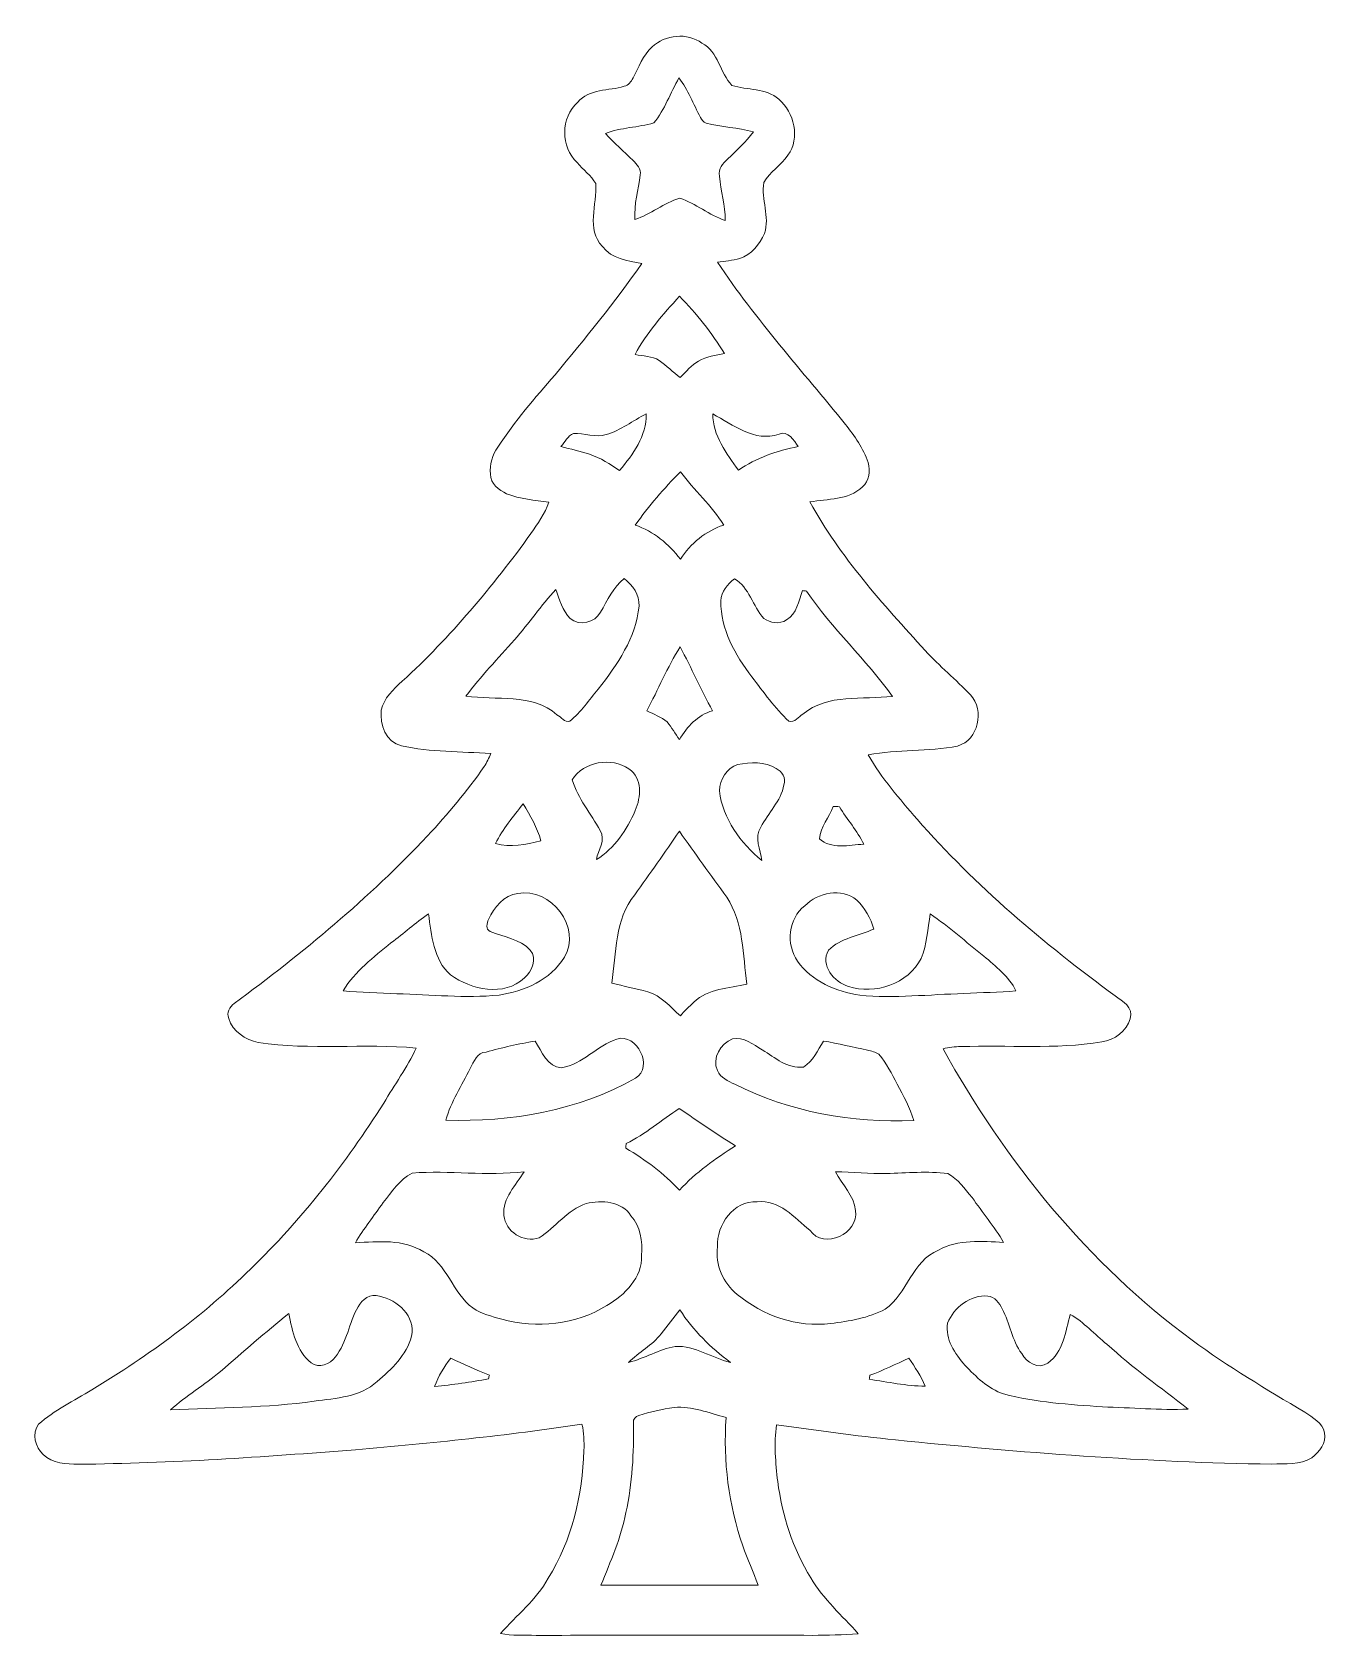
# Model space of a CAD drawing. Header units: centimetres. Extents: x -13.2 to 13.2, y -16.3 to 16.4.
import ezdxf

# ---------------------------------------------------------------- set-up
doc = ezdxf.new("R2010")
doc.units = ezdxf.units.CM
doc.header["$MEASUREMENT"] = 0
doc.layers.add('Layer 1', color=7, linetype='Continuous')

msp = doc.modelspace()

# ---------------------------------------------------------------- linework, layer by layer
at = {"layer": 'Layer 1', "color": 252, "lineweight": 9}
for points, knots in [([(-0.56859, 16.11761), (-0.30013, 16.36456), (0.15002, 16.4203), (0.44812, 16.19311), (0.44812, 16.19311), (0.7829, 16.01848), (0.81889, 15.58421), (1.06371, 15.33162), (1.06371, 15.33162), (1.37874, 15.23108), (1.7548, 15.28082), (2.02045, 15.04834), (2.02045, 15.04834), (2.33795, 14.77953), (2.46142, 14.25636), (2.20671, 13.90499), (2.20671, 13.90499), (2.06701, 13.6972), (1.83665, 13.5635), (1.71212, 13.34548), (1.71212, 13.34548), (1.65814, 13.00258), (1.84194, 12.64698), (1.72729, 12.30691), (1.72729, 12.30691), (1.63345, 12.08183), (1.456, 11.87793), (1.22387, 11.79115), (1.22387, 11.79115), (1.07394, 11.75234), (0.91837, 11.74317), (0.76632, 11.71777), (0.76632, 11.71777), (1.55055, 10.5469), (2.49528, 9.49492), (3.38499, 8.40483), (3.38499, 8.40483), (3.56597, 8.16459), (3.75153, 7.91659), (3.8436, 7.6266), (3.8436, 7.6266), (3.89652, 7.4548), (3.87041, 7.24878), (3.72965, 7.12672), (3.72965, 7.12672), (3.44038, 6.85473), (3.02057, 6.88683), (2.65545, 6.8198), (2.65545, 6.8198), (3.27387, 5.69303), (4.1477, 4.7303), (5.01165, 3.78697), (5.01165, 3.78697), (5.29988, 3.46418), (5.63925, 3.19254), (5.93629, 2.87892), (5.93629, 2.87892), (6.23156, 2.56565), (6.09716, 1.95605), (5.67171, 1.83435), (5.67171, 1.83435), (5.07092, 1.71123), (4.44862, 1.7772), (3.84854, 1.65161), (3.84854, 1.65161), (4.12125, 1.17324), (4.48707, 0.75661), (4.84408, 0.33963), (4.84408, 0.33963), (6.03965, -1.02174), (7.42924, -2.20002), (8.88797, -3.26964), (8.88797, -3.26964), (9.04038, -3.38253), (9.26933, -3.49895), (9.19948, -3.73848), (9.19948, -3.73848), (9.12293, -3.98896), (8.87528, -4.17593), (8.61775, -4.21226), (8.61775, -4.21226), (7.66561, -4.36361), (6.69794, -4.27471), (5.73944, -4.30646), (5.73944, -4.30646), (5.61561, -4.3054), (5.49461, -4.32164), (5.37537, -4.35092), (5.37537, -4.35092), (6.64749, -6.64784), (8.338, -8.74512), (10.46384, -10.30509), (10.46384, -10.30509), (11.19762, -10.84626), (11.98466, -11.30769), (12.76501, -11.77724), (12.76501, -11.77724), (12.92094, -11.88766), (13.13331, -11.9875), (13.164, -12.19811), (13.164, -12.19811), (13.21656, -12.40377), (13.05781, -12.58651), (12.90929, -12.70611), (12.90929, -12.70611), (12.6687, -12.86203), (12.36073, -12.81794), (12.0912, -12.83734), (12.0912, -12.83734), (9.52156, -12.80206), (6.95758, -12.5971), (4.4017, -12.34204), (4.4017, -12.34204), (3.58995, -12.25737), (2.78209, -12.14554), (1.97388, -12.03336), (1.97388, -12.03336), (1.91603, -12.41894), (1.95624, -12.80982), (1.99787, -13.19506), (1.99787, -13.19506), (2.09171, -13.8865), (2.30373, -14.56877), (2.67661, -15.16214), (2.67661, -15.16214), (2.93061, -15.59536), (3.30985, -15.9312), (3.64287, -16.30126), (3.64287, -16.30126), (3.33137, -16.32631), (3.01881, -16.33441), (2.7066, -16.33478), (2.7066, -16.33478), (0.82524, -16.33231), (-1.05648, -16.32913), (-2.93785, -16.33654), (-2.93785, -16.33654), (-3.1802, -16.32737), (-3.42609, -16.34677), (-3.66422, -16.29562), (-3.66422, -16.29562), (-3.33366, -15.92556), (-2.93608, -15.60735), (-2.68949, -15.16955), (-2.68949, -15.16955), (-2.20724, -14.38815), (-1.98923, -13.4674), (-1.95995, -12.55618), (-1.95995, -12.55618), (-1.95607, -12.37661), (-1.95607, -12.19669), (-2.00016, -12.02242), (-2.00016, -12.02242), (-3.53616, -12.24926), (-5.08027, -12.41365), (-6.6272, -12.54206), (-6.6272, -12.54206), (-8.51068, -12.69094), (-10.39733, -12.82252), (-12.28716, -12.83875), (-12.28716, -12.83875), (-12.53305, -12.82711), (-12.81915, -12.83381), (-13.00295, -12.63943), (-13.00295, -12.63943), (-13.17652, -12.49303), (-13.23261, -12.21222), (-13.10384, -12.02207), (-13.10384, -12.02207), (-12.77435, -11.73632), (-12.37924, -11.54441), (-12.01058, -11.31651), (-12.01058, -11.31651), (-10.8443, -10.61343), (-9.73551, -9.80591), (-8.76679, -8.84565), (-8.76679, -8.84565), (-7.7201, -7.84129), (-6.82793, -6.68347), (-6.04758, -5.46321), (-6.04758, -5.46321), (-5.83133, -5.08539), (-5.57027, -4.7312), (-5.38507, -4.33609), (-5.38507, -4.33609), (-6.45927, -4.24155), (-7.54407, -4.38301), (-8.61332, -4.22355), (-8.61332, -4.22355), (-8.87263, -4.16182), (-9.13756, -4.00201), (-9.21552, -3.73213), (-9.21552, -3.73213), (-9.26668, -3.60902), (-9.19647, -3.49789), (-9.10758, -3.42733), (-9.10758, -3.42733), (-7.70352, -2.39299), (-6.35168, -1.2761), (-5.15647, -0.00257), (-5.15647, -0.00257), (-4.73983, 0.44334), (-4.34755, 0.91289), (-3.99724, 1.41348), (-3.99724, 1.41348), (-3.94115, 1.49639), (-3.90128, 1.58846), (-3.86283, 1.68054), (-3.86283, 1.68054), (-4.47172, 1.72252), (-5.09085, 1.70699), (-5.68916, 1.83999), (-5.68916, 1.83999), (-6.00419, 1.90596), (-6.1326, 2.27673), (-6.09979, 2.56424), (-6.09979, 2.56424), (-6.05005, 2.81189), (-5.85108, 2.99675), (-5.67082, 3.15797), (-5.67082, 3.15797), (-4.68657, 4.06249), (-3.82438, 5.09084), (-3.04333, 6.17316), (-3.04333, 6.17316), (-2.91209, 6.37989), (-2.75087, 6.57603), (-2.68032, 6.81416), (-2.68032, 6.81416), (-2.9696, 6.8519), (-3.26417, 6.88365), (-3.53863, 6.98561), (-3.53863, 6.98561), (-3.69279, 7.06498), (-3.87235, 7.19622), (-3.8713, 7.38813), (-3.8713, 7.38813), (-3.88964, 7.58462), (-3.82932, 7.78077), (-3.71713, 7.94093), (-3.71713, 7.94093), (-3.37458, 8.46868), (-2.95972, 8.94423), (-2.55085, 9.42083), (-2.55085, 9.42083), (-1.93384, 10.15673), (-1.33094, 10.90673), (-0.77708, 11.69131), (-0.77708, 11.69131), (-1.06354, 11.75163), (-1.39691, 11.78162), (-1.58353, 12.04268), (-1.58353, 12.04268), (-1.92114, 12.38663), (-1.6869, 12.90487), (-1.71829, 13.32397), (-1.71829, 13.32397), (-1.81742, 13.48836), (-1.97194, 13.61042), (-2.09859, 13.75259), (-2.09859, 13.75259), (-2.43867, 14.06797), (-2.43796, 14.68004), (-2.08659, 14.98908), (-2.08659, 14.98908), (-1.85058, 15.2646), (-1.45406, 15.21732), (-1.13727, 15.31222), (-1.13727, 15.31222), (-1.04943, 15.33021), (-0.99545, 15.40782), (-0.95735, 15.48261), (-0.95735, 15.48261), (-0.84023, 15.70133), (-0.75415, 15.9444), (-0.56859, 16.11761), (-0.56859, 16.11761), (-0.56859, 16.11761), (-0.56859, 16.11761), (-0.56859, 16.11761)], [0, 0, 0, 0, 0.01408451, 0.01408451, 0.01408451, 0.01408451, 0.02816901, 0.02816901, 0.02816901, 0.02816901, 0.04225352, 0.04225352, 0.04225352, 0.04225352, 0.05633803, 0.05633803, 0.05633803, 0.05633803, 0.07042254, 0.07042254, 0.07042254, 0.07042254, 0.08450704, 0.08450704, 0.08450704, 0.08450704, 0.09859155, 0.09859155, 0.09859155, 0.09859155, 0.11267606, 0.11267606, 0.11267606, 0.11267606, 0.12676056, 0.12676056, 0.12676056, 0.12676056, 0.14084507, 0.14084507, 0.14084507, 0.14084507, 0.15492958, 0.15492958, 0.15492958, 0.15492958, 0.16901408, 0.16901408, 0.16901408, 0.16901408, 0.18309859, 0.18309859, 0.18309859, 0.18309859, 0.1971831, 0.1971831, 0.1971831, 0.1971831, 0.21126761, 0.21126761, 0.21126761, 0.21126761, 0.22535211, 0.22535211, 0.22535211, 0.22535211, 0.23943662, 0.23943662, 0.23943662, 0.23943662, 0.25352113, 0.25352113, 0.25352113, 0.25352113, 0.26760563, 0.26760563, 0.26760563, 0.26760563, 0.28169014, 0.28169014, 0.28169014, 0.28169014, 0.29577465, 0.29577465, 0.29577465, 0.29577465, 0.30985915, 0.30985915, 0.30985915, 0.30985915, 0.32394366, 0.32394366, 0.32394366, 0.32394366, 0.33802817, 0.33802817, 0.33802817, 0.33802817, 0.35211268, 0.35211268, 0.35211268, 0.35211268, 0.36619718, 0.36619718, 0.36619718, 0.36619718, 0.38028169, 0.38028169, 0.38028169, 0.38028169, 0.3943662, 0.3943662, 0.3943662, 0.3943662, 0.4084507, 0.4084507, 0.4084507, 0.4084507, 0.42253521, 0.42253521, 0.42253521, 0.42253521, 0.43661972, 0.43661972, 0.43661972, 0.43661972, 0.45070423, 0.45070423, 0.45070423, 0.45070423, 0.46478873, 0.46478873, 0.46478873, 0.46478873, 0.47887324, 0.47887324, 0.47887324, 0.47887324, 0.49295775, 0.49295775, 0.49295775, 0.49295775, 0.50704225, 0.50704225, 0.50704225, 0.50704225, 0.52112676, 0.52112676, 0.52112676, 0.52112676, 0.53521127, 0.53521127, 0.53521127, 0.53521127, 0.54929577, 0.54929577, 0.54929577, 0.54929577, 0.56338028, 0.56338028, 0.56338028, 0.56338028, 0.57746479, 0.57746479, 0.57746479, 0.57746479, 0.5915493, 0.5915493, 0.5915493, 0.5915493, 0.6056338, 0.6056338, 0.6056338, 0.6056338, 0.61971831, 0.61971831, 0.61971831, 0.61971831, 0.63380282, 0.63380282, 0.63380282, 0.63380282, 0.64788732, 0.64788732, 0.64788732, 0.64788732, 0.66197183, 0.66197183, 0.66197183, 0.66197183, 0.67605634, 0.67605634, 0.67605634, 0.67605634, 0.69014085, 0.69014085, 0.69014085, 0.69014085, 0.70422535, 0.70422535, 0.70422535, 0.70422535, 0.71830986, 0.71830986, 0.71830986, 0.71830986, 0.73239437, 0.73239437, 0.73239437, 0.73239437, 0.74647887, 0.74647887, 0.74647887, 0.74647887, 0.76056338, 0.76056338, 0.76056338, 0.76056338, 0.77464789, 0.77464789, 0.77464789, 0.77464789, 0.78873239, 0.78873239, 0.78873239, 0.78873239, 0.8028169, 0.8028169, 0.8028169, 0.8028169, 0.81690141, 0.81690141, 0.81690141, 0.81690141, 0.83098592, 0.83098592, 0.83098592, 0.83098592, 0.84507042, 0.84507042, 0.84507042, 0.84507042, 0.85915493, 0.85915493, 0.85915493, 0.85915493, 0.87323944, 0.87323944, 0.87323944, 0.87323944, 0.88732394, 0.88732394, 0.88732394, 0.88732394, 0.90140845, 0.90140845, 0.90140845, 0.90140845, 0.91549296, 0.91549296, 0.91549296, 0.91549296, 0.92957746, 0.92957746, 0.92957746, 0.92957746, 0.94366197, 0.94366197, 0.94366197, 0.94366197, 0.95774648, 0.95774648, 0.95774648, 0.95774648, 0.97183099, 0.97183099, 0.97183099, 0.97183099, 1, 1, 1, 1]), ([(-0.01967, 15.48367), (-0.19429, 15.18028), (-0.3093, 14.83738), (-0.53049, 14.56539), (-0.53049, 14.56539), (-0.85434, 14.46908), (-1.2043, 14.47296), (-1.5218, 14.34843), (-1.5218, 14.34843), (-1.3447, 14.1537), (-1.14327, 13.98401), (-0.95629, 13.79951), (-0.95629, 13.79951), (-0.88115, 13.71943), (-0.78802, 13.62242), (-0.80813, 13.50212), (-0.80813, 13.50212), (-0.85046, 13.19943), (-0.93901, 12.89993), (-0.91713, 12.59089), (-0.91713, 12.59089), (-0.59399, 12.69637), (-0.32835, 12.93132), (-0.00273, 13.02552), (-0.00273, 13.02552), (0.3257, 12.92003), (0.59663, 12.67909), (0.92719, 12.5722), (0.92719, 12.5722), (0.93283, 12.87805), (0.83229, 13.17368), (0.80971, 13.47637), (0.80971, 13.47637), (0.7695, 13.62982), (0.88556, 13.7346), (0.97799, 13.8295), (0.97799, 13.8295), (1.16179, 14.00518), (1.35193, 14.17698), (1.5008, 14.38512), (1.5008, 14.38512), (1.18225, 14.46308), (0.85381, 14.48355), (0.53525, 14.55833), (0.53525, 14.55833), (0.47987, 14.57703), (0.44424, 14.62748), (0.41778, 14.67652), (0.41778, 14.67652), (0.27596, 14.94745), (0.17154, 15.24202), (-0.01967, 15.48367), (-0.01967, 15.48367), (-0.01967, 15.48367), (-0.01967, 15.48367), (-0.01967, 15.48367)], [0, 0, 0, 0, 0.06666667, 0.06666667, 0.06666667, 0.06666667, 0.13333333, 0.13333333, 0.13333333, 0.13333333, 0.2, 0.2, 0.2, 0.2, 0.26666667, 0.26666667, 0.26666667, 0.26666667, 0.33333333, 0.33333333, 0.33333333, 0.33333333, 0.4, 0.4, 0.4, 0.4, 0.46666667, 0.46666667, 0.46666667, 0.46666667, 0.53333333, 0.53333333, 0.53333333, 0.53333333, 0.6, 0.6, 0.6, 0.6, 0.66666667, 0.66666667, 0.66666667, 0.66666667, 0.73333333, 0.73333333, 0.73333333, 0.73333333, 0.8, 0.8, 0.8, 0.8, 0.86666667, 0.86666667, 0.86666667, 0.86666667, 1, 1, 1, 1]), ([(-0.91608, 9.83005), (-0.75133, 9.79901), (-0.57071, 9.80395), (-0.42466, 9.71046), (-0.42466, 9.71046), (-0.27367, 9.60498), (-0.14032, 9.47587), (0.00714, 9.36509), (0.00714, 9.36509), (0.13132, 9.47622), (0.22763, 9.62192), (0.38179, 9.696), (0.38179, 9.696), (0.54266, 9.79548), (0.73175, 9.82018), (0.91449, 9.85052), (0.91449, 9.85052), (0.64638, 10.27138), (0.34405, 10.67214), (-0.00944, 11.02527), (-0.00944, 11.02527), (-0.33893, 10.64991), (-0.68783, 10.27738), (-0.91608, 9.83005), (-0.91608, 9.83005), (-0.91608, 9.83005), (-0.91608, 9.83005), (-0.91608, 9.83005)], [0, 0, 0, 0, 0.125, 0.125, 0.125, 0.125, 0.25, 0.25, 0.25, 0.25, 0.375, 0.375, 0.375, 0.375, 0.5, 0.5, 0.5, 0.5, 0.625, 0.625, 0.625, 0.625, 0.75, 0.75, 0.75, 0.75, 1, 1, 1, 1]), ([(-1.5038, 8.1974), (-1.72358, 8.1279), (-1.95218, 8.22809), (-2.17408, 8.22033), (-2.17408, 8.22033), (-2.28873, 8.16847), (-2.35329, 8.04817), (-2.42879, 7.95328), (-2.42879, 7.95328), (-2.23405, 7.90142), (-2.03756, 7.8545), (-1.84459, 7.79488), (-1.84459, 7.79488), (-1.62093, 7.72503), (-1.42796, 7.5878), (-1.23393, 7.46045), (-1.23393, 7.46045), (-0.95982, 7.79135), (-0.6776, 8.16635), (-0.68853, 8.61897), (-0.68853, 8.61897), (-0.96123, 8.48068), (-1.20712, 8.28383), (-1.5038, 8.1974), (-1.5038, 8.1974), (-1.5038, 8.1974), (-1.5038, 8.1974), (-1.5038, 8.1974)], [0, 0, 0, 0, 0.125, 0.125, 0.125, 0.125, 0.25, 0.25, 0.25, 0.25, 0.375, 0.375, 0.375, 0.375, 0.5, 0.5, 0.5, 0.5, 0.625, 0.625, 0.625, 0.625, 0.75, 0.75, 0.75, 0.75, 1, 1, 1, 1]), ([(0.66966, 8.61791), (0.67284, 8.17623), (0.95188, 7.81287), (1.19495, 7.46891), (1.19495, 7.46891), (1.56078, 7.72397), (1.98552, 7.86402), (2.41874, 7.95292), (2.41874, 7.95292), (2.32772, 8.07922), (2.21059, 8.28065), (2.02469, 8.20763), (2.02469, 8.20763), (1.52444, 8.03018), (1.08629, 8.40518), (0.66966, 8.61791), (0.66966, 8.61791), (0.66966, 8.61791), (0.66966, 8.61791), (0.66966, 8.61791)], [0, 0, 0, 0, 0.16666667, 0.16666667, 0.16666667, 0.16666667, 0.33333333, 0.33333333, 0.33333333, 0.33333333, 0.5, 0.5, 0.5, 0.5, 0.66666667, 0.66666667, 0.66666667, 0.66666667, 1, 1, 1, 1]), ([(-0.91325, 6.34849), (-0.5379, 6.21973), (-0.22922, 5.96361), (0.00961, 5.6507), (0.00961, 5.6507), (0.22022, 5.97314), (0.52396, 6.2296), (0.89438, 6.34673), (0.89438, 6.34673), (0.65308, 6.74854), (0.28795, 7.05863), (0.01067, 7.43469), (0.01067, 7.43469), (-0.32447, 7.0985), (-0.63703, 6.73478), (-0.91325, 6.34849), (-0.91325, 6.34849), (-0.91325, 6.34849), (-0.91325, 6.34849), (-0.91325, 6.34849)], [0, 0, 0, 0, 0.16666667, 0.16666667, 0.16666667, 0.16666667, 0.33333333, 0.33333333, 0.33333333, 0.33333333, 0.5, 0.5, 0.5, 0.5, 0.66666667, 0.66666667, 0.66666667, 0.66666667, 1, 1, 1, 1]), ([(-1.62128, 4.56943), (-1.73523, 4.35283), (-2.05167, 4.27804), (-2.24076, 4.4382), (-2.24076, 4.4382), (-2.39527, 4.60542), (-2.46054, 4.82484), (-2.5325, 5.03475), (-2.5325, 5.03475), (-2.83413, 4.70807), (-3.0846, 4.33766), (-3.37776, 4.00322), (-3.37776, 4.00322), (-3.71537, 3.6254), (-4.06568, 3.2578), (-4.37259, 2.85423), (-4.37259, 2.85423), (-3.75558, 2.76039), (-3.02287, 2.91949), (-2.51063, 2.47358), (-2.51063, 2.47358), (-2.42738, 2.43054), (-2.35153, 2.30813), (-2.2457, 2.34199), (-2.2457, 2.34199), (-2.02133, 2.53038), (-1.852, 2.77379), (-1.66679, 2.99887), (-1.66679, 2.99887), (-1.28014, 3.49628), (-0.89562, 4.04767), (-0.83458, 4.69361), (-0.83458, 4.69361), (-0.81624, 4.92856), (-0.96723, 5.11977), (-1.14009, 5.25629), (-1.14009, 5.25629), (-1.36022, 5.07532), (-1.48087, 4.81003), (-1.62128, 4.56943), (-1.62128, 4.56943), (-1.62128, 4.56943), (-1.62128, 4.56943), (-1.62128, 4.56943)], [0, 0, 0, 0, 0.08333333, 0.08333333, 0.08333333, 0.08333333, 0.16666667, 0.16666667, 0.16666667, 0.16666667, 0.25, 0.25, 0.25, 0.25, 0.33333333, 0.33333333, 0.33333333, 0.33333333, 0.41666667, 0.41666667, 0.41666667, 0.41666667, 0.5, 0.5, 0.5, 0.5, 0.58333333, 0.58333333, 0.58333333, 0.58333333, 0.66666667, 0.66666667, 0.66666667, 0.66666667, 0.75, 0.75, 0.75, 0.75, 0.83333333, 0.83333333, 0.83333333, 0.83333333, 1, 1, 1, 1]), ([(0.83617, 4.79874), (0.82841, 4.21842), (1.13215, 3.6949), (1.47011, 3.24616), (1.47011, 3.24616), (1.71353, 2.93784), (1.93437, 2.60552), (2.22753, 2.34093), (2.22753, 2.34093), (2.34289, 2.30601), (2.42367, 2.4383), (2.51328, 2.48522), (2.51328, 2.48522), (3.01704, 2.91208), (3.73847, 2.7752), (4.34137, 2.84858), (4.34137, 2.84858), (3.80515, 3.60388), (3.1063, 4.23041), (2.5856, 4.99947), (2.5856, 4.99947), (2.56584, 5.00159), (2.52598, 5.00652), (2.50587, 5.00864), (2.50587, 5.00864), (2.42438, 4.79627), (2.39227, 4.53592), (2.17674, 4.41139), (2.17674, 4.41139), (2.03632, 4.31332), (1.84582, 4.3493), (1.71353, 4.44243), (1.71353, 4.44243), (1.48352, 4.68938), (1.42072, 5.07108), (1.11663, 5.2517), (1.11663, 5.2517), (0.9734, 5.14128), (0.84182, 4.98888), (0.83617, 4.79874), (0.83617, 4.79874), (0.83617, 4.79874), (0.83617, 4.79874), (0.83617, 4.79874)], [0, 0, 0, 0, 0.08333333, 0.08333333, 0.08333333, 0.08333333, 0.16666667, 0.16666667, 0.16666667, 0.16666667, 0.25, 0.25, 0.25, 0.25, 0.33333333, 0.33333333, 0.33333333, 0.33333333, 0.41666667, 0.41666667, 0.41666667, 0.41666667, 0.5, 0.5, 0.5, 0.5, 0.58333333, 0.58333333, 0.58333333, 0.58333333, 0.66666667, 0.66666667, 0.66666667, 0.66666667, 0.75, 0.75, 0.75, 0.75, 0.83333333, 0.83333333, 0.83333333, 0.83333333, 1, 1, 1, 1]), ([(-0.6776, 2.5519), (-0.53613, 2.48381), (-0.37985, 2.43336), (-0.26203, 2.32577), (-0.26203, 2.32577), (-0.16748, 2.21394), (-0.09305, 2.08552), (-0.00697, 1.96628), (-0.00697, 1.96628), (0.14367, 2.23651), (0.36627, 2.46017), (0.66543, 2.55578), (0.66543, 2.55578), (0.43153, 2.9837), (0.23574, 3.43137), (0.00538, 3.86), (0.00538, 3.86), (-0.25779, 3.44442), (-0.44194, 2.9837), (-0.6776, 2.5519), (-0.6776, 2.5519), (-0.6776, 2.5519), (-0.6776, 2.5519), (-0.6776, 2.5519)], [0, 0, 0, 0, 0.14285714, 0.14285714, 0.14285714, 0.14285714, 0.28571429, 0.28571429, 0.28571429, 0.28571429, 0.42857143, 0.42857143, 0.42857143, 0.42857143, 0.57142857, 0.57142857, 0.57142857, 0.57142857, 0.71428571, 0.71428571, 0.71428571, 0.71428571, 1, 1, 1, 1]), ([(-2.19842, 1.14079), (-2.08342, 0.75732), (-1.81742, 0.45322), (-1.62798, 0.10856), (-1.62798, 0.10856), (-1.50698, -0.08618), (-1.67208, -0.29079), (-1.70559, -0.48623), (-1.70559, -0.48623), (-1.33412, -0.25727), (-1.08259, 0.12302), (-0.91114, 0.51637), (-0.91114, 0.51637), (-0.79331, 0.7933), (-0.76473, 1.17324), (-1.0399, 1.36939), (-1.0399, 1.36939), (-1.39727, 1.60892), (-1.96665, 1.52355), (-2.19842, 1.14079), (-2.19842, 1.14079), (-2.19842, 1.14079), (-2.19842, 1.14079), (-2.19842, 1.14079)], [0, 0, 0, 0, 0.14285714, 0.14285714, 0.14285714, 0.14285714, 0.28571429, 0.28571429, 0.28571429, 0.28571429, 0.42857143, 0.42857143, 0.42857143, 0.42857143, 0.57142857, 0.57142857, 0.57142857, 0.57142857, 0.71428571, 0.71428571, 0.71428571, 0.71428571, 1, 1, 1, 1]), ([(1.17801, 1.45829), (0.95929, 1.38385), (0.8083, 1.14714), (0.80583, 0.91924), (0.80583, 0.91924), (0.87498, 0.34668), (1.2401, -0.14862), (1.67472, -0.50704), (1.67472, -0.50704), (1.64827, -0.2855), (1.51456, -0.03397), (1.65215, 0.17523), (1.65215, 0.17523), (1.79961, 0.46627), (2.06595, 0.70722), (2.12488, 1.03848), (2.12488, 1.03848), (2.1739, 1.17818), (2.08642, 1.31647), (1.96471, 1.37503), (1.96471, 1.37503), (1.73399, 1.53025), (1.43695, 1.49462), (1.17801, 1.45829), (1.17801, 1.45829), (1.17801, 1.45829), (1.17801, 1.45829), (1.17801, 1.45829)], [0, 0, 0, 0, 0.125, 0.125, 0.125, 0.125, 0.25, 0.25, 0.25, 0.25, 0.375, 0.375, 0.375, 0.375, 0.5, 0.5, 0.5, 0.5, 0.625, 0.625, 0.625, 0.625, 0.75, 0.75, 0.75, 0.75, 1, 1, 1, 1]), ([(-3.20243, 0.65219), (-3.40387, 0.3929), (-3.62188, 0.1396), (-3.76335, -0.15885), (-3.76335, -0.15885), (-3.45784, -0.24845), (-3.14316, -0.17896), (-2.8426, -0.10487), (-2.8426, -0.10487), (-2.90857, 0.16994), (-3.05603, 0.41406), (-3.20243, 0.65219), (-3.20243, 0.65219), (-3.20243, 0.65219), (-3.20243, 0.65219), (-3.20243, 0.65219)], [0, 0, 0, 0, 0.2, 0.2, 0.2, 0.2, 0.4, 0.4, 0.4, 0.4, 0.6, 0.6, 0.6, 0.6, 1, 1, 1, 1]), ([(3.13346, 0.60104), (3.04456, 0.37808), (2.88052, 0.17947), (2.84877, -0.06219), (2.84877, -0.06219), (3.09077, -0.27844), (3.45625, -0.18883), (3.75435, -0.1719), (3.75435, -0.1719), (3.62135, 0.10256), (3.41568, 0.33257), (3.26011, 0.59327), (3.26011, 0.59327), (3.21742, 0.5961), (3.17544, 0.59892), (3.13346, 0.60104), (3.13346, 0.60104), (3.13346, 0.60104), (3.13346, 0.60104), (3.13346, 0.60104)], [0, 0, 0, 0, 0.16666667, 0.16666667, 0.16666667, 0.16666667, 0.33333333, 0.33333333, 0.33333333, 0.33333333, 0.5, 0.5, 0.5, 0.5, 0.66666667, 0.66666667, 0.66666667, 0.66666667, 1, 1, 1, 1]), ([(-0.92137, -1.20307), (-1.33835, -1.71037), (-1.29425, -2.39617), (-1.39056, -3.00753), (-1.39056, -3.00753), (-1.1482, -3.07597), (-0.89879, -3.11689), (-0.65643, -3.18639), (-0.65643, -3.18639), (-0.38268, -3.26435), (-0.195, -3.49648), (0.00926, -3.67922), (0.00926, -3.67922), (0.09675, -3.58115), (0.18706, -3.4859), (0.28619, -3.39947), (0.28619, -3.39947), (0.57018, -3.11371), (1.00268, -3.12359), (1.36851, -3.02905), (1.36851, -3.02905), (1.28385, -2.42968), (1.30501, -1.77845), (0.95647, -1.25599), (0.95647, -1.25599), (0.63756, -0.80337), (0.30454, -0.36064), (-0.0105, 0.09445), (-0.0105, 0.09445), (-0.30859, -0.34159), (-0.61339, -0.77339), (-0.92137, -1.20307), (-0.92137, -1.20307), (-0.92137, -1.20307), (-0.92137, -1.20307), (-0.92137, -1.20307)], [0, 0, 0, 0, 0.1, 0.1, 0.1, 0.1, 0.2, 0.2, 0.2, 0.2, 0.3, 0.3, 0.3, 0.3, 0.4, 0.4, 0.4, 0.4, 0.5, 0.5, 0.5, 0.5, 0.6, 0.6, 0.6, 0.6, 0.7, 0.7, 0.7, 0.7, 0.8, 0.8, 0.8, 0.8, 1, 1, 1, 1]), ([(-3.31073, -1.17732), (-3.59331, -1.21048), (-3.79227, -1.46836), (-3.9094, -1.70719), (-3.9094, -1.70719), (-3.94467, -1.78374), (-3.97325, -1.9111), (-3.87482, -1.95413), (-3.87482, -1.95413), (-3.5993, -2.07549), (-3.2684, -2.09807), (-3.05532, -2.33831), (-3.05532, -2.33831), (-2.90821, -2.51399), (-3.0211, -2.77223), (-3.17421, -2.90205), (-3.17421, -2.90205), (-3.59119, -3.29645), (-4.26288, -3.14511), (-4.68374, -2.83961), (-4.68374, -2.83961), (-5.04252, -2.53022), (-5.06686, -2.02963), (-5.13671, -1.59677), (-5.13671, -1.59677), (-5.402, -1.77951), (-5.64153, -1.99647), (-5.90118, -2.18697), (-5.90118, -2.18697), (-6.25995, -2.47766), (-6.62967, -2.76976), (-6.88014, -3.16416), (-6.88014, -3.16416), (-6.51501, -3.2072), (-6.14671, -3.20473), (-5.77982, -3.22555), (-5.77982, -3.22555), (-5.0852, -3.24283), (-4.38882, -3.32432), (-3.69491, -3.25342), (-3.69491, -3.25342), (-3.17668, -3.17827), (-2.64045, -2.94615), (-2.36035, -2.48154), (-2.36035, -2.48154), (-1.99064, -1.87335), (-2.64151, -1.05385), (-3.31073, -1.17732), (-3.31073, -1.17732), (-3.31073, -1.17732), (-3.31073, -1.17732), (-3.31073, -1.17732)], [0, 0, 0, 0, 0.07142857, 0.07142857, 0.07142857, 0.07142857, 0.14285714, 0.14285714, 0.14285714, 0.14285714, 0.21428571, 0.21428571, 0.21428571, 0.21428571, 0.28571429, 0.28571429, 0.28571429, 0.28571429, 0.35714286, 0.35714286, 0.35714286, 0.35714286, 0.42857143, 0.42857143, 0.42857143, 0.42857143, 0.5, 0.5, 0.5, 0.5, 0.57142857, 0.57142857, 0.57142857, 0.57142857, 0.64285714, 0.64285714, 0.64285714, 0.64285714, 0.71428571, 0.71428571, 0.71428571, 0.71428571, 0.78571429, 0.78571429, 0.78571429, 0.78571429, 0.85714286, 0.85714286, 0.85714286, 0.85714286, 1, 1, 1, 1]), ([(2.54997, -1.42885), (2.21447, -1.69026), (2.16226, -2.21942), (2.4025, -2.56091), (2.4025, -2.56091), (2.68825, -2.97719), (3.19414, -3.17863), (3.67497, -3.25765), (3.67497, -3.25765), (4.3837, -3.32327), (5.0942, -3.24177), (5.80329, -3.22308), (5.80329, -3.22308), (6.15678, -3.19732), (6.51273, -3.20755), (6.8648, -3.16416), (6.8648, -3.16416), (6.71981, -2.871), (6.44817, -2.66957), (6.21004, -2.45755), (6.21004, -2.45755), (5.84457, -2.17074), (5.49673, -1.85924), (5.11395, -1.59607), (5.11395, -1.59607), (5.06105, -1.90051), (5.04869, -2.21519), (4.93051, -2.50447), (4.93051, -2.50447), (4.66522, -3.02411), (3.98436, -3.25518), (3.44214, -3.07667), (3.44214, -3.07667), (3.14863, -2.98707), (2.86112, -2.64805), (3.03398, -2.3369), (3.03398, -2.3369), (3.28621, -2.09066), (3.64993, -2.04198), (3.96178, -1.90686), (3.96178, -1.90686), (3.89758, -1.68426), (3.7801, -1.47683), (3.61465, -1.31384), (3.61465, -1.31384), (3.30173, -1.04997), (2.8216, -1.1618), (2.54997, -1.42885), (2.54997, -1.42885), (2.54997, -1.42885), (2.54997, -1.42885), (2.54997, -1.42885)], [0, 0, 0, 0, 0.07142857, 0.07142857, 0.07142857, 0.07142857, 0.14285714, 0.14285714, 0.14285714, 0.14285714, 0.21428571, 0.21428571, 0.21428571, 0.21428571, 0.28571429, 0.28571429, 0.28571429, 0.28571429, 0.35714286, 0.35714286, 0.35714286, 0.35714286, 0.42857143, 0.42857143, 0.42857143, 0.42857143, 0.5, 0.5, 0.5, 0.5, 0.57142857, 0.57142857, 0.57142857, 0.57142857, 0.64285714, 0.64285714, 0.64285714, 0.64285714, 0.71428571, 0.71428571, 0.71428571, 0.71428571, 0.78571429, 0.78571429, 0.78571429, 0.78571429, 0.85714286, 0.85714286, 0.85714286, 0.85714286, 1, 1, 1, 1]), ([(-1.29037, -4.153), (-1.69395, -4.28776), (-1.98746, -4.67088), (-2.41715, -4.73861), (-2.41715, -4.73861), (-2.70607, -4.72944), (-2.82496, -4.4003), (-2.9569, -4.19357), (-2.9569, -4.19357), (-3.29415, -4.25248), (-3.62964, -4.3248), (-3.95843, -4.41935), (-3.95843, -4.41935), (-4.1514, -4.42393), (-4.20467, -4.62079), (-4.28405, -4.75448), (-4.28405, -4.75448), (-4.45797, -5.10197), (-4.67281, -5.43252), (-4.78252, -5.80858), (-4.78252, -5.80858), (-3.44937, -5.85021), (-2.07777, -5.61738), (-0.9069, -4.95417), (-0.9069, -4.95417), (-0.53155, -4.72697), (-0.87304, -4.02141), (-1.29037, -4.153), (-1.29037, -4.153), (-1.29037, -4.153), (-1.29037, -4.153), (-1.29037, -4.153)], [0, 0, 0, 0, 0.11111111, 0.11111111, 0.11111111, 0.11111111, 0.22222222, 0.22222222, 0.22222222, 0.22222222, 0.33333333, 0.33333333, 0.33333333, 0.33333333, 0.44444444, 0.44444444, 0.44444444, 0.44444444, 0.55555556, 0.55555556, 0.55555556, 0.55555556, 0.66666667, 0.66666667, 0.66666667, 0.66666667, 0.77777778, 0.77777778, 0.77777778, 0.77777778, 1, 1, 1, 1]), ([(1.07324, -4.15124), (0.82947, -4.24614), (0.65343, -4.54105), (0.76526, -4.79752), (0.76526, -4.79752), (0.82876, -4.94675), (0.98645, -5.0099), (1.12227, -5.07657), (1.12227, -5.07657), (2.24517, -5.64701), (3.52469, -5.86397), (4.77705, -5.8174), (4.77705, -5.8174), (4.69909, -5.55494), (4.56821, -5.31328), (4.44015, -5.07304), (4.44015, -5.07304), (4.3255, -4.86349), (4.22213, -4.64583), (4.06656, -4.46274), (4.06656, -4.46274), (3.99635, -4.41547), (3.91169, -4.39853), (3.83125, -4.37914), (3.83125, -4.37914), (3.53139, -4.31775), (3.23471, -4.24049), (2.93238, -4.19392), (2.93238, -4.19392), (2.81702, -4.38371), (2.72106, -4.60561), (2.52527, -4.72451), (2.52527, -4.72451), (2.19683, -4.76295), (1.94248, -4.53153), (1.68319, -4.37384), (1.68319, -4.37384), (1.49587, -4.26941), (1.30784, -4.08809), (1.07324, -4.15124), (1.07324, -4.15124), (1.07324, -4.15124), (1.07324, -4.15124), (1.07324, -4.15124)], [0, 0, 0, 0, 0.08333333, 0.08333333, 0.08333333, 0.08333333, 0.16666667, 0.16666667, 0.16666667, 0.16666667, 0.25, 0.25, 0.25, 0.25, 0.33333333, 0.33333333, 0.33333333, 0.33333333, 0.41666667, 0.41666667, 0.41666667, 0.41666667, 0.5, 0.5, 0.5, 0.5, 0.58333333, 0.58333333, 0.58333333, 0.58333333, 0.66666667, 0.66666667, 0.66666667, 0.66666667, 0.75, 0.75, 0.75, 0.75, 0.83333333, 0.83333333, 0.83333333, 0.83333333, 1, 1, 1, 1]), ([(-1.09917, -6.2866), (-1.10093, -6.31059), (-1.10481, -6.35892), (-1.10658, -6.38326), (-1.10658, -6.38326), (-0.703, -6.6168), (-0.32905, -6.89973), (-0.00908, -7.24016), (-0.00908, -7.24016), (0.32217, -6.87538), (0.72787, -6.60057), (1.13568, -6.33105), (1.13568, -6.33105), (0.74127, -6.0968), (0.3705, -5.82587), (-0.01191, -5.57399), (-0.01191, -5.57399), (-0.37809, -5.80118), (-0.70441, -6.09963), (-1.09917, -6.2866), (-1.09917, -6.2866), (-1.09917, -6.2866), (-1.09917, -6.2866), (-1.09917, -6.2866)], [0, 0, 0, 0, 0.14285714, 0.14285714, 0.14285714, 0.14285714, 0.28571429, 0.28571429, 0.28571429, 0.28571429, 0.42857143, 0.42857143, 0.42857143, 0.42857143, 0.57142857, 0.57142857, 0.57142857, 0.57142857, 0.71428571, 0.71428571, 0.71428571, 0.71428571, 1, 1, 1, 1]), ([(-5.47008, -6.89126), (-5.72691, -7.0232), (-5.8846, -7.27543), (-6.06205, -7.49204), (-6.06205, -7.49204), (-6.24937, -7.76615), (-6.45892, -8.02685), (-6.6279, -8.31295), (-6.6279, -8.31295), (-6.15624, -8.28967), (-5.64788, -8.23605), (-5.2302, -8.49958), (-5.2302, -8.49958), (-4.75042, -8.73489), (-4.6467, -9.34272), (-4.22866, -9.64682), (-4.22866, -9.64682), (-4.05615, -9.77417), (-3.84202, -9.81579), (-3.64023, -9.8747), (-3.64023, -9.8747), (-2.92479, -10.06732), (-2.12505, -9.99218), (-1.49075, -9.5953), (-1.49075, -9.5953), (-1.12704, -9.38223), (-0.76368, -9.02556), (-0.78484, -8.57189), (-0.78484, -8.57189), (-0.76085, -8.28896), (-0.80142, -7.97852), (-0.99898, -7.76156), (-0.99898, -7.76156), (-1.18948, -7.46664), (-1.60011, -7.43383), (-1.91232, -7.51426), (-1.91232, -7.51426), (-2.30108, -7.63985), (-2.53921, -8.00286), (-2.87576, -8.21242), (-2.87576, -8.21242), (-3.18973, -8.32389), (-3.56579, -8.08648), (-3.59507, -7.75521), (-3.59507, -7.75521), (-3.62682, -7.39961), (-3.34918, -7.14067), (-3.18091, -6.86198), (-3.18091, -6.86198), (-3.94256, -6.95723), (-4.70703, -6.82988), (-5.47008, -6.89126), (-5.47008, -6.89126), (-5.47008, -6.89126), (-5.47008, -6.89126), (-5.47008, -6.89126)], [0, 0, 0, 0, 0.06666667, 0.06666667, 0.06666667, 0.06666667, 0.13333333, 0.13333333, 0.13333333, 0.13333333, 0.2, 0.2, 0.2, 0.2, 0.26666667, 0.26666667, 0.26666667, 0.26666667, 0.33333333, 0.33333333, 0.33333333, 0.33333333, 0.4, 0.4, 0.4, 0.4, 0.46666667, 0.46666667, 0.46666667, 0.46666667, 0.53333333, 0.53333333, 0.53333333, 0.53333333, 0.6, 0.6, 0.6, 0.6, 0.66666667, 0.66666667, 0.66666667, 0.66666667, 0.73333333, 0.73333333, 0.73333333, 0.73333333, 0.8, 0.8, 0.8, 0.8, 0.86666667, 0.86666667, 0.86666667, 0.86666667, 1, 1, 1, 1]), ([(3.18109, -6.86656), (3.31444, -7.12938), (3.55468, -7.35234), (3.58995, -7.65396), (3.58995, -7.65396), (3.65769, -8.12563), (2.94755, -8.46359), (2.65227, -8.06036), (2.65227, -8.06036), (2.34147, -7.79966), (2.03244, -7.42536), (1.57947, -7.47969), (1.57947, -7.47969), (1.09335, -7.45077), (0.74762, -7.94712), (0.76738, -8.39621), (0.76738, -8.39621), (0.71658, -8.76663), (0.88556, -9.13493), (1.16813, -9.36848), (1.16813, -9.36848), (1.69377, -9.80345), (2.39404, -10.05074), (3.07913, -9.96254), (3.07913, -9.96254), (3.46084, -9.91986), (3.85136, -9.85212), (4.19391, -9.66939), (4.19391, -9.66939), (4.65534, -9.35788), (4.73719, -8.68231), (5.28118, -8.46571), (5.28118, -8.46571), (5.68617, -8.23534), (6.16665, -8.28932), (6.61256, -8.30626), (6.61256, -8.30626), (6.42489, -7.98241), (6.17794, -7.69771), (5.96804, -7.38938), (5.96804, -7.38938), (5.81705, -7.21687), (5.68405, -7.00838), (5.47486, -6.90114), (5.47486, -6.90114), (5.05751, -6.84857), (4.63665, -6.88738), (4.2186, -6.90114), (4.2186, -6.90114), (3.87219, -6.90325), (3.52716, -6.86515), (3.18109, -6.86656), (3.18109, -6.86656), (3.18109, -6.86656), (3.18109, -6.86656), (3.18109, -6.86656)], [0, 0, 0, 0, 0.06666667, 0.06666667, 0.06666667, 0.06666667, 0.13333333, 0.13333333, 0.13333333, 0.13333333, 0.2, 0.2, 0.2, 0.2, 0.26666667, 0.26666667, 0.26666667, 0.26666667, 0.33333333, 0.33333333, 0.33333333, 0.33333333, 0.4, 0.4, 0.4, 0.4, 0.46666667, 0.46666667, 0.46666667, 0.46666667, 0.53333333, 0.53333333, 0.53333333, 0.53333333, 0.6, 0.6, 0.6, 0.6, 0.66666667, 0.66666667, 0.66666667, 0.66666667, 0.73333333, 0.73333333, 0.73333333, 0.73333333, 0.8, 0.8, 0.8, 0.8, 0.86666667, 0.86666667, 0.86666667, 0.86666667, 1, 1, 1, 1]), ([(-6.57498, -9.62352), (-6.75808, -9.95161), (-6.80041, -10.34601), (-7.03712, -10.64624), (-7.03712, -10.64624), (-7.14331, -10.79229), (-7.37332, -10.89036), (-7.53278, -10.76794), (-7.53278, -10.76794), (-7.83299, -10.52312), (-7.91378, -10.12094), (-7.99103, -9.76287), (-7.99103, -9.76287), (-8.46693, -10.14246), (-8.92307, -10.54711), (-9.38486, -10.94398), (-9.38486, -10.94398), (-9.71364, -11.22021), (-10.08583, -11.44104), (-10.40403, -11.72997), (-10.40403, -11.72997), (-9.42507, -11.68834), (-8.44187, -11.68376), (-7.46963, -11.55146), (-7.46963, -11.55146), (-7.02337, -11.48973), (-6.53477, -11.46644), (-6.18128, -11.15), (-6.18128, -11.15), (-5.89377, -10.89424), (-5.57945, -10.61307), (-5.48384, -10.22501), (-5.48384, -10.22501), (-5.39247, -9.81968), (-5.76889, -9.47959), (-6.13719, -9.40762), (-6.13719, -9.40762), (-6.32275, -9.34306), (-6.49138, -9.47077), (-6.57498, -9.62352), (-6.57498, -9.62352), (-6.57498, -9.62352), (-6.57498, -9.62352), (-6.57498, -9.62352)], [0, 0, 0, 0, 0.08333333, 0.08333333, 0.08333333, 0.08333333, 0.16666667, 0.16666667, 0.16666667, 0.16666667, 0.25, 0.25, 0.25, 0.25, 0.33333333, 0.33333333, 0.33333333, 0.33333333, 0.41666667, 0.41666667, 0.41666667, 0.41666667, 0.5, 0.5, 0.5, 0.5, 0.58333333, 0.58333333, 0.58333333, 0.58333333, 0.66666667, 0.66666667, 0.66666667, 0.66666667, 0.75, 0.75, 0.75, 0.75, 0.83333333, 0.83333333, 0.83333333, 0.83333333, 1, 1, 1, 1]), ([(5.46886, -9.95831), (5.41206, -10.2878), (5.62091, -10.58168), (5.82305, -10.81769), (5.82305, -10.81769), (6.04918, -11.05334), (6.29506, -11.29464), (6.61045, -11.40365), (6.61045, -11.40365), (7.27049, -11.57969), (7.95629, -11.61673), (8.63433, -11.66647), (8.63433, -11.66647), (9.21748, -11.68305), (9.80203, -11.74055), (10.38517, -11.71092), (10.38517, -11.71092), (9.82461, -11.27841), (9.24746, -10.86602), (8.72323, -10.38799), (8.72323, -10.38799), (8.46818, -10.19079), (8.2558, -9.9368), (7.97323, -9.77733), (7.97323, -9.77733), (7.87551, -10.12094), (7.83458, -10.55275), (7.51532, -10.77147), (7.51532, -10.77147), (7.32906, -10.91117), (7.07435, -10.76089), (6.98157, -10.5785), (6.98157, -10.5785), (6.7826, -10.3058), (6.74521, -9.95796), (6.58328, -9.66656), (6.58328, -9.66656), (6.52896, -9.54238), (6.43124, -9.42315), (6.29048, -9.40233), (6.29048, -9.40233), (5.93523, -9.37235), (5.59127, -9.63763), (5.46886, -9.95831), (5.46886, -9.95831), (5.46886, -9.95831), (5.46886, -9.95831), (5.46886, -9.95831)], [0, 0, 0, 0, 0.07692308, 0.07692308, 0.07692308, 0.07692308, 0.15384615, 0.15384615, 0.15384615, 0.15384615, 0.23076923, 0.23076923, 0.23076923, 0.23076923, 0.30769231, 0.30769231, 0.30769231, 0.30769231, 0.38461538, 0.38461538, 0.38461538, 0.38461538, 0.46153846, 0.46153846, 0.46153846, 0.46153846, 0.53846154, 0.53846154, 0.53846154, 0.53846154, 0.61538462, 0.61538462, 0.61538462, 0.61538462, 0.69230769, 0.69230769, 0.69230769, 0.69230769, 0.76923077, 0.76923077, 0.76923077, 0.76923077, 0.84615385, 0.84615385, 0.84615385, 0.84615385, 1, 1, 1, 1]), ([(-0.38268, -10.17315), (-0.56577, -10.41022), (-0.83741, -10.55169), (-1.04907, -10.75983), (-1.04907, -10.75983), (-0.72275, -10.6734), (-0.42607, -10.49525), (-0.09375, -10.43103), (-0.09375, -10.43103), (0.31088, -10.41445), (0.65167, -10.66352), (1.0309, -10.75912), (1.0309, -10.75912), (0.63015, -10.4582), (0.27137, -10.10542), (-0.00238, -9.68314), (-0.00238, -9.68314), (-0.13361, -9.84295), (-0.24792, -10.01617), (-0.38268, -10.17315), (-0.38268, -10.17315), (-0.38268, -10.17315), (-0.38268, -10.17315), (-0.38268, -10.17315)], [0, 0, 0, 0, 0.14285714, 0.14285714, 0.14285714, 0.14285714, 0.28571429, 0.28571429, 0.28571429, 0.28571429, 0.42857143, 0.42857143, 0.42857143, 0.42857143, 0.57142857, 0.57142857, 0.57142857, 0.57142857, 0.71428571, 0.71428571, 0.71428571, 0.71428571, 1, 1, 1, 1]), ([(-5.00936, -11.25231), (-4.64035, -11.21491), (-4.27382, -11.15917), (-3.90869, -11.09462), (-3.90869, -11.09462), (-3.90446, -11.07521), (-3.89564, -11.03641), (-3.89105, -11.01701), (-3.89105, -11.01701), (-4.16057, -10.91682), (-4.42022, -10.79264), (-4.68022, -10.67199), (-4.68022, -10.67199), (-4.81427, -10.84979), (-4.93986, -11.03888), (-5.00936, -11.25231), (-5.00936, -11.25231), (-5.00936, -11.25231), (-5.00936, -11.25231), (-5.00936, -11.25231)], [0, 0, 0, 0, 0.16666667, 0.16666667, 0.16666667, 0.16666667, 0.33333333, 0.33333333, 0.33333333, 0.33333333, 0.5, 0.5, 0.5, 0.5, 0.66666667, 0.66666667, 0.66666667, 0.66666667, 1, 1, 1, 1]), ([(3.88029, -11.02194), (3.87747, -11.04241), (3.87219, -11.08333), (3.86935, -11.10414), (3.86935, -11.10414), (4.24859, -11.15812), (4.62606, -11.24137), (5.01094, -11.24349), (5.01094, -11.24349), (4.93368, -11.03535), (4.79822, -10.85755), (4.6758, -10.67516), (4.6758, -10.67516), (4.41122, -10.79229), (4.15158, -10.92105), (3.88029, -11.02194), (3.88029, -11.02194), (3.88029, -11.02194), (3.88029, -11.02194), (3.88029, -11.02194)], [0, 0, 0, 0, 0.16666667, 0.16666667, 0.16666667, 0.16666667, 0.33333333, 0.33333333, 0.33333333, 0.33333333, 0.5, 0.5, 0.5, 0.5, 0.66666667, 0.66666667, 0.66666667, 0.66666667, 1, 1, 1, 1]), ([(-0.1188, -11.67705), (-0.36186, -11.71692), (-0.60387, -11.77019), (-0.83917, -11.84356), (-0.83917, -11.84356), (-0.90267, -11.86226), (-0.95947, -11.92082), (-0.94994, -11.99102), (-0.94994, -11.99102), (-0.9383, -12.60662), (-0.97076, -13.22539), (-1.10199, -13.82829), (-1.10199, -13.82829), (-1.20394, -14.34476), (-1.41808, -14.82595), (-1.61246, -15.31137), (-1.61246, -15.31137), (-0.54319, -15.31208), (0.52678, -15.30961), (1.59605, -15.31278), (1.59605, -15.31278), (1.50892, -15.03867), (1.37592, -14.7822), (1.28526, -14.50951), (1.28526, -14.50951), (0.99527, -13.66919), (0.88203, -12.77172), (0.94342, -11.88554), (0.94342, -11.88554), (0.59699, -11.78924), (0.24668, -11.64954), (-0.1188, -11.67705)], [0, 0, 0, 0, 0.11111111, 0.11111111, 0.11111111, 0.11111111, 0.22222222, 0.22222222, 0.22222222, 0.22222222, 0.33333333, 0.33333333, 0.33333333, 0.33333333, 0.44444444, 0.44444444, 0.44444444, 0.44444444, 0.55555556, 0.55555556, 0.55555556, 0.55555556, 0.66666667, 0.66666667, 0.66666667, 0.66666667, 0.77777778, 0.77777778, 0.77777778, 0.77777778, 1, 1, 1, 1])]:
    msp.add_open_spline(points, degree=3, knots=knots, dxfattribs=at)

doc.saveas('drawing.dxf')
